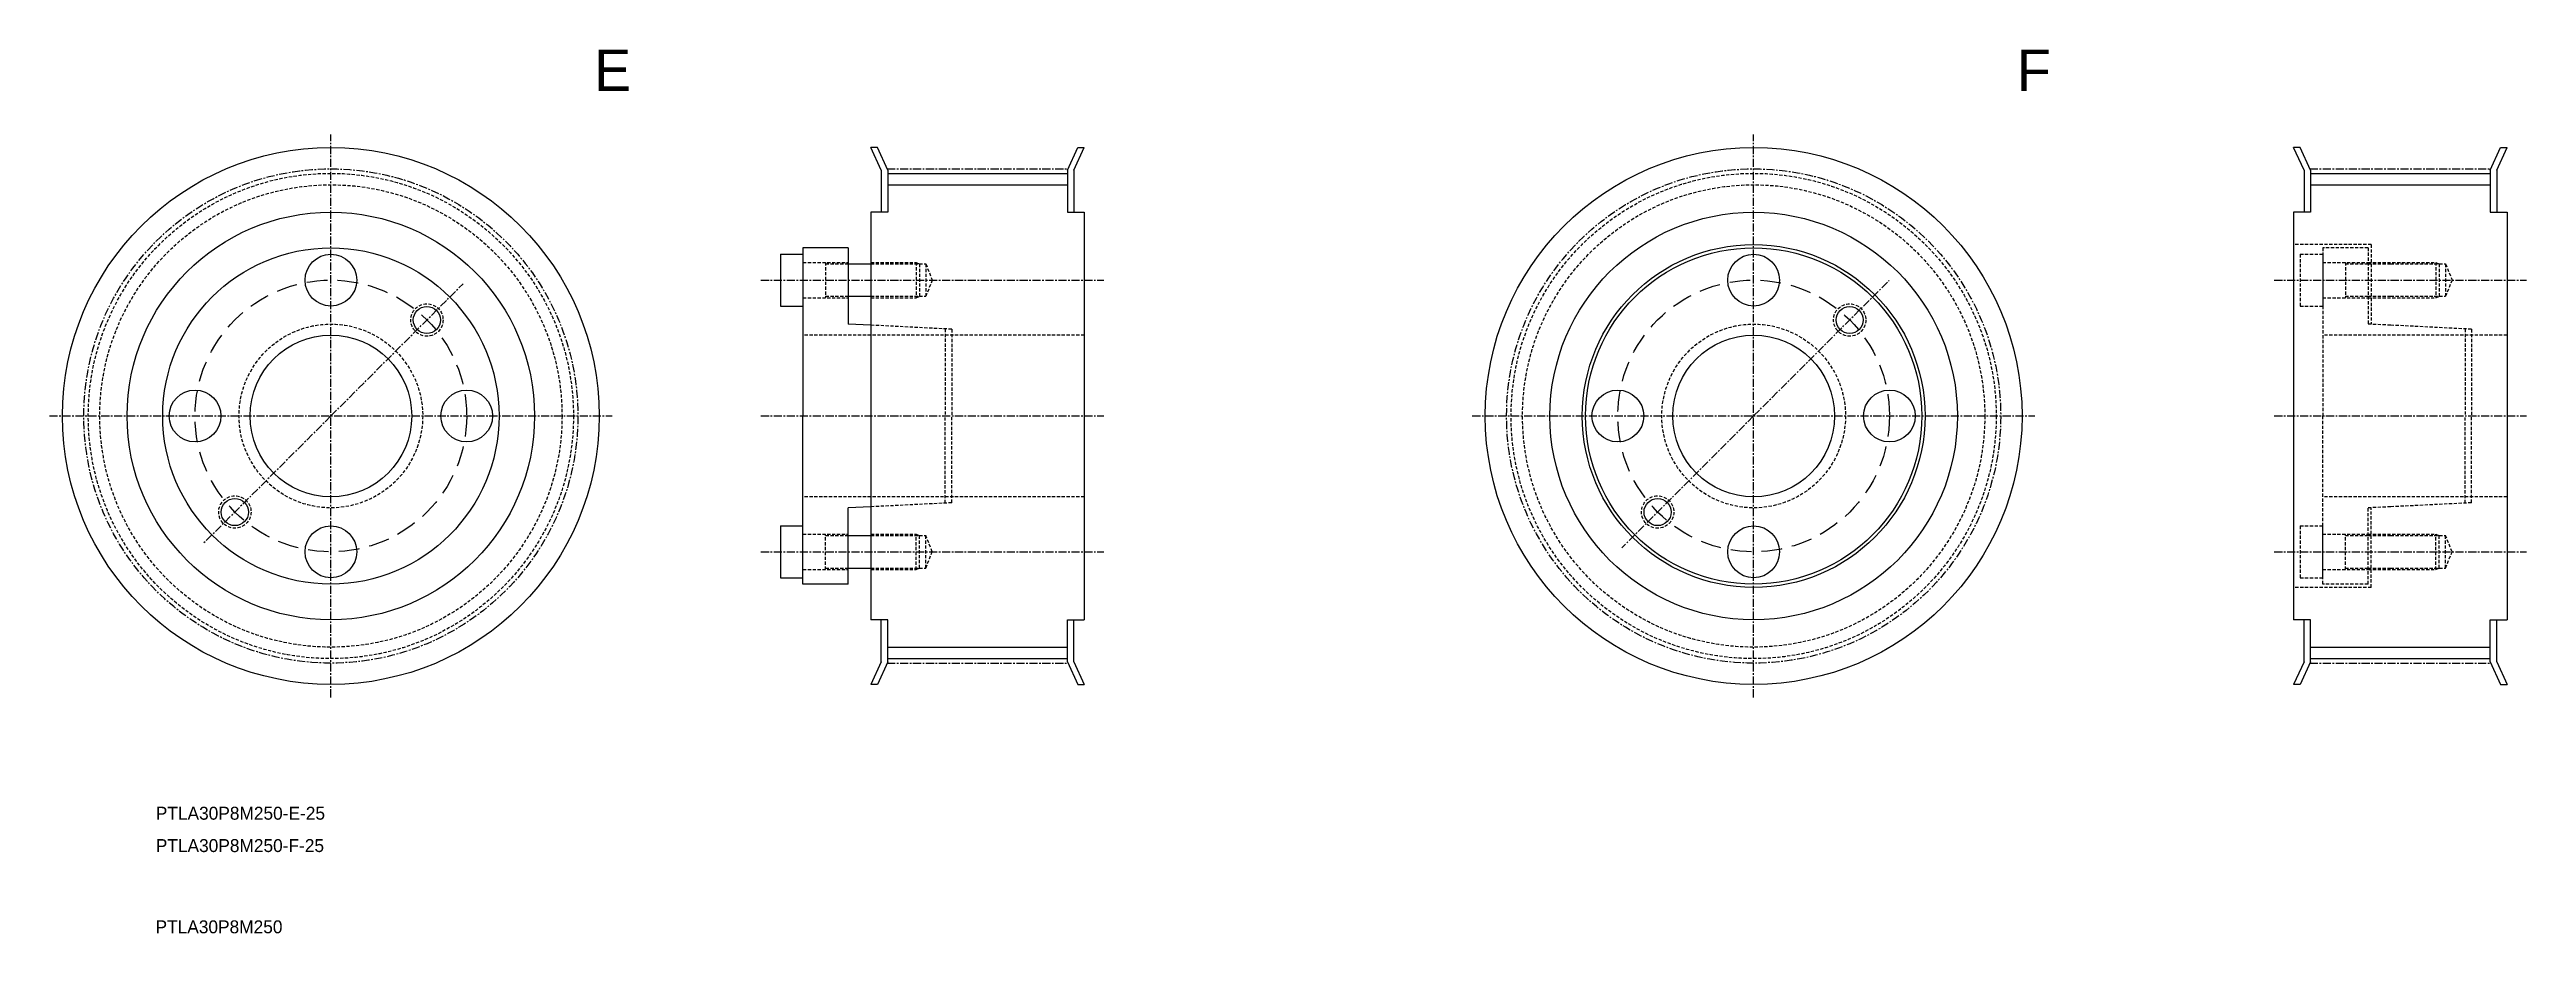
# Model space of a CAD drawing. Extents: x -281 to 102, y 877 to 1013.
import ezdxf

# ---------------------------------------------------------------- set-up
doc = ezdxf.new("R2010")
doc.units = 0
for name, pattern in [('CENTER', [2, 1.25, -0.25, 0.25, -0.25]), ('DASHED', [0.75, 0.5, -0.25]), ('HIDDEN2', [4.7625, 3.175, -1.5875])]:
    doc.linetypes.add(name, pattern=pattern)
doc.layers.get('0').update_dxf_attribs({"linetype": 'CONTINUOUS'})
doc.layers.add('CENTER', color=1, linetype='CENTER')

# ---------------------------------------------------------------- blocks, each defined once
blk = doc.blocks.new('*U42')
at = {"color": 7, "linetype": 'CENTER'}
blk.add_text('E', height=6.4, dxfattribs=at).set_placement((-196.61, 1006.78))
blk = doc.blocks.new('*U44')
at = {"color": 7, "linetype": 'CENTER'}
blk.add_text('F', height=6.4, dxfattribs=at).set_placement((23.39, 1006.78))

msp = doc.modelspace()

# ---------------------------------------------------------------- linework, layer by layer
at = {"color": 1, "linetype": 'CENTER'}
for p, q in [((-237.32, 913.03), (-237.32, 1000.03)), ((-17.32, 913.03), (-17.32, 1000.03)), ((-237.32, 956.53), (-216.88, 976.97)), ((-17.32, 956.53), (3.65, 977.5)), ((-280.82, 956.53), (-193.82, 956.53)), ((-237.32, 956.53), (-257.06, 936.79)), ((-60.82, 956.53), (26.18, 956.53)), ((-17.32, 956.53), (-37.72, 936.13))]:
    msp.add_line(p, q, dxfattribs=at)
at = {"color": 7, "linetype": 'CONTINUOUS'}
for p, q in [((-152.82, 998.03), (-153.82, 998.03)), ((-152.22, 994.54), (-153.82, 998.03)), ((-151.22, 994.54), (-152.82, 998.03)), ((-123.42, 994.54), (-121.82, 998.03)), ((-122.42, 994.54), (-120.82, 998.03)), ((-121.82, 998.03), (-120.82, 998.03)), ((67.18, 998.03), (66.18, 998.03)), ((67.78, 994.54), (66.18, 998.03)), ((68.78, 994.54), (67.18, 998.03)), ((96.58, 994.54), (98.18, 998.03)), ((97.58, 994.54), (99.18, 998.03)), ((98.18, 998.03), (99.18, 998.03)), ((-152.22, 994.54), (-152.22, 988.03)), ((-151.22, 994.54), (-151.22, 988.03)), ((-151.22, 994.04), (-123.42, 994.04)), ((-151.22, 992.27), (-123.42, 992.27)), ((-123.42, 994.54), (-123.42, 988.03)), ((-122.42, 994.54), (-122.42, 988.03)), ((67.78, 994.54), (67.78, 988.03)), ((68.78, 994.54), (68.78, 988.03)), ((68.78, 994.04), (96.58, 994.04)), ((68.78, 992.27), (96.58, 992.27)), ((96.58, 994.54), (96.58, 988.03)), ((97.58, 994.54), (97.58, 988.03)), ((-151.22, 988.03), (-153.82, 988.03)), ((-153.82, 988.03), (-153.82, 925.03)), ((-123.42, 988.03), (-120.82, 988.03)), ((-120.82, 988.03), (-120.82, 925.03)), ((66.18, 988.03), (66.18, 925.03)), ((68.78, 988.03), (66.18, 988.03)), ((96.58, 988.03), (99.18, 988.03)), ((99.18, 988.03), (99.18, 925.03)), ((-167.82, 981.53), (-167.82, 973.53)), ((-167.82, 981.53), (-164.32, 981.53)), ((-164.32, 982.53), (-164.32, 956.53)), ((-157.32, 982.53), (-164.32, 982.53)), ((-164.32, 981.53), (-164.32, 973.53)), ((-157.32, 982.53), (-157.32, 970.73)), ((-157.32, 980.03), (-153.82, 980.03)), ((-167.82, 973.53), (-164.32, 973.53)), ((-157.32, 975.03), (-153.82, 975.03)), ((-153.82, 970.57), (-157.32, 970.73)), ((-164.32, 930.53), (-164.32, 956.53)), ((-153.82, 942.49), (-157.32, 942.33)), ((-157.32, 930.53), (-157.32, 942.33)), ((-167.82, 939.53), (-164.32, 939.53)), ((-167.82, 939.53), (-167.82, 931.53)), ((-164.32, 931.53), (-164.32, 939.53)), ((-157.32, 938.03), (-153.82, 938.03)), ((-167.82, 931.53), (-164.32, 931.53)), ((-157.32, 933.03), (-153.82, 933.03)), ((-157.32, 930.53), (-164.32, 930.53)), ((-151.22, 925.03), (-153.82, 925.03)), ((-152.22, 918.52), (-152.22, 925.03)), ((-151.22, 918.52), (-151.22, 925.03)), ((-123.42, 925.03), (-120.82, 925.03)), ((-123.42, 918.52), (-123.42, 925.03)), ((-122.42, 918.52), (-122.42, 925.03)), ((68.78, 925.03), (66.18, 925.03)), ((67.78, 918.52), (67.78, 925.03)), ((68.78, 918.52), (68.78, 925.03)), ((96.58, 918.52), (96.58, 925.03)), ((96.58, 925.03), (99.18, 925.03)), ((97.58, 918.52), (97.58, 925.03)), ((-151.22, 920.79), (-123.42, 920.79)), ((68.78, 920.79), (96.58, 920.79)), ((-152.22, 918.52), (-153.82, 915.03)), ((-151.22, 918.52), (-152.82, 915.03)), ((-151.22, 919.02), (-123.42, 919.02)), ((-123.42, 918.52), (-121.82, 915.03)), ((-122.42, 918.52), (-120.82, 915.03)), ((67.78, 918.52), (66.18, 915.03)), ((68.78, 918.52), (67.18, 915.03)), ((68.78, 919.02), (96.58, 919.02)), ((96.58, 918.52), (98.18, 915.03)), ((97.58, 918.52), (99.18, 915.03)), ((-152.82, 915.03), (-153.82, 915.03)), ((-121.82, 915.03), (-120.82, 915.03)), ((67.18, 915.03), (66.18, 915.03)), ((98.18, 915.03), (99.18, 915.03))]:
    msp.add_line(p, q, dxfattribs=at)
at = {"color": 3, "linetype": 'DASHED'}
for p, q in [((78.18, 983.03), (66.18, 983.03)), ((67.18, 981.53), (67.18, 973.53)), ((67.18, 981.53), (70.68, 981.53)), ((77.68, 982.53), (70.68, 982.53)), ((70.68, 982.53), (70.68, 956.53)), ((70.68, 981.53), (70.68, 973.53)), ((77.68, 982.53), (77.68, 970.73)), ((78.18, 983.03), (78.18, 970.7)), ((-164.32, 980.28), (-157.32, 980.28)), ((-160.82, 980.28), (-160.82, 974.78)), ((-160.82, 980.03), (-157.32, 980.03)), ((-153.82, 980.28), (-146.82, 980.28)), ((-153.82, 980.03), (-145.32, 980.03)), ((-146.82, 980.28), (-146.82, 974.78)), ((-146.82, 980.28), (-146.32, 980.03)), ((-146.32, 980.03), (-146.32, 975.03)), ((-145.32, 980.03), (-144.32, 977.53)), ((-145.32, 980.03), (-145.32, 975.03)), ((-144.32, 977.53), (-145.32, 975.03)), ((70.68, 980.28), (77.68, 980.28)), ((74.18, 980.28), (74.18, 974.78)), ((74.18, 980.03), (77.68, 980.03)), ((77.68, 980.28), (88.18, 980.28)), ((77.68, 980.03), (81.18, 980.03)), ((81.18, 980.03), (89.68, 980.03)), ((88.18, 980.28), (88.18, 974.78)), ((88.18, 980.28), (88.68, 980.03)), ((88.68, 980.03), (88.68, 975.03)), ((89.68, 980.03), (90.68, 977.53)), ((89.68, 980.03), (89.68, 975.03)), ((90.68, 977.53), (89.68, 975.03)), ((-164.32, 974.78), (-157.32, 974.78)), ((-160.82, 975.03), (-157.32, 975.03)), ((-153.82, 975.03), (-145.32, 975.03)), ((-153.82, 974.78), (-146.82, 974.78)), ((-146.82, 974.78), (-146.32, 975.03)), ((67.18, 973.53), (70.68, 973.53)), ((70.68, 974.78), (77.68, 974.78)), ((74.18, 975.03), (77.68, 975.03)), ((77.68, 975.03), (81.18, 975.03)), ((77.68, 974.78), (88.18, 974.78)), ((81.18, 975.03), (89.68, 975.03)), ((88.18, 974.78), (88.68, 975.03)), ((-120.82, 969.03), (-164.32, 969.03)), ((-141.32, 969.94), (-153.82, 970.57)), ((-142.32, 969.99), (-142.32, 956.53)), ((-141.32, 969.94), (-141.32, 956.53)), ((99.18, 969.03), (70.68, 969.03)), ((81.18, 970.57), (77.68, 970.73)), ((93.68, 969.94), (81.18, 970.57)), ((92.68, 969.99), (92.68, 956.53)), ((93.68, 969.94), (93.68, 956.53)), ((-142.32, 943.06), (-142.32, 956.53)), ((-141.32, 943.11), (-141.32, 956.53)), ((70.68, 930.53), (70.68, 956.53)), ((92.68, 943.06), (92.68, 956.53)), ((93.68, 943.11), (93.68, 956.53)), ((-120.82, 944.03), (-164.32, 944.03)), ((-141.32, 943.11), (-153.82, 942.49)), ((99.18, 944.03), (70.68, 944.03)), ((81.18, 942.49), (77.68, 942.33)), ((77.68, 930.53), (77.68, 942.33)), ((78.18, 930.03), (78.18, 942.35)), ((93.68, 943.11), (81.18, 942.49)), ((67.18, 939.53), (70.68, 939.53)), ((67.18, 939.53), (67.18, 931.53)), ((70.68, 931.53), (70.68, 939.53)), ((-164.32, 938.28), (-157.32, 938.28)), ((-160.82, 932.78), (-160.82, 938.28)), ((-160.82, 938.03), (-157.32, 938.03)), ((-153.82, 938.28), (-146.82, 938.28)), ((-153.82, 938.03), (-145.32, 938.03)), ((-146.82, 932.78), (-146.82, 938.28)), ((-146.82, 938.28), (-146.32, 938.03)), ((-146.32, 933.03), (-146.32, 938.03)), ((-144.32, 935.53), (-145.32, 938.03)), ((-145.32, 933.03), (-145.32, 938.03)), ((-145.32, 933.03), (-144.32, 935.53)), ((70.68, 938.28), (77.68, 938.28)), ((74.18, 932.78), (74.18, 938.28)), ((74.18, 938.03), (77.68, 938.03)), ((77.68, 938.28), (88.18, 938.28)), ((77.68, 938.03), (81.18, 938.03)), ((81.18, 938.03), (89.68, 938.03)), ((88.18, 932.78), (88.18, 938.28)), ((88.18, 938.28), (88.68, 938.03)), ((88.68, 933.03), (88.68, 938.03)), ((90.68, 935.53), (89.68, 938.03)), ((89.68, 933.03), (89.68, 938.03)), ((89.68, 933.03), (90.68, 935.53)), ((-164.32, 932.78), (-157.32, 932.78)), ((-160.82, 933.03), (-157.32, 933.03)), ((-153.82, 933.03), (-145.32, 933.03)), ((-153.82, 932.78), (-146.82, 932.78)), ((-146.82, 932.78), (-146.32, 933.03)), ((67.18, 931.53), (70.68, 931.53)), ((70.68, 932.78), (77.68, 932.78)), ((74.18, 933.03), (77.68, 933.03)), ((77.68, 933.03), (81.18, 933.03)), ((77.68, 932.78), (88.18, 932.78)), ((81.18, 933.03), (89.68, 933.03)), ((88.18, 932.78), (88.68, 933.03)), ((78.18, 930.03), (66.18, 930.03)), ((77.68, 930.53), (70.68, 930.53))]:
    msp.add_line(p, q, dxfattribs=at)
at = {"color": 7, "linetype": 'CONTINUOUS'}
for centre, radius in [((-237.32, 956.53), 41.5), ((-17.32, 956.53), 41.5), ((-237.32, 956.53), 31.5), ((-17.32, 956.53), 31.5), ((-237.32, 956.53), 26), ((-237.32, 977.53), 4), ((-17.32, 956.53), 26.5), ((-17.32, 956.53), 26), ((-17.32, 977.53), 4), ((-222.47, 971.37), 2.1), ((-2.47, 971.37), 2.1), ((-237.32, 956.53), 12.5), ((-17.32, 956.53), 12.5), ((-258.32, 956.53), 4), ((-216.32, 956.53), 4), ((-38.32, 956.53), 4), ((3.68, 956.53), 4), ((-252.17, 941.68), 2.1), ((-32.17, 941.68), 2.1), ((-237.32, 935.53), 4), ((-17.32, 935.53), 4)]:
    msp.add_circle(centre, radius, dxfattribs=at)
at = {"color": 1, "linetype": 'CENTER'}
for centre in [(-237.32, 956.53), (-17.32, 956.53)]:
    msp.add_circle(centre, 38.2, dxfattribs=at)
at = {"color": 3, "linetype": 'DASHED'}
for centre, radius in [((-237.32, 956.53), 37.51), ((-237.32, 956.53), 35.74), ((-17.32, 956.53), 37.51), ((-17.32, 956.53), 35.74), ((-222.47, 971.37), 2.5), ((-2.47, 971.37), 2.5), ((-237.32, 956.53), 14.2), ((-17.32, 956.53), 14.2), ((-252.17, 941.68), 2.5), ((-32.17, 941.68), 2.5)]:
    msp.add_circle(centre, radius, dxfattribs=at)
at = {"color": 1, "linetype": 'HIDDEN2'}
for centre in [(-237.32, 956.53), (-17.32, 956.53)]:
    msp.add_circle(centre, 21, dxfattribs=at)
at = {"layer": 'CENTER', "color": 1, "linetype": 'CENTER'}
for p, q in [((-151.31, 994.72), (-123.34, 994.72)), ((68.69, 994.72), (96.66, 994.72)), ((-170.82, 977.53), (-117.82, 977.53)), ((63.18, 977.53), (102.18, 977.53)), ((-170.82, 956.53), (-117.82, 956.53)), ((63.18, 956.53), (102.18, 956.53)), ((-170.82, 935.53), (-117.82, 935.53)), ((63.18, 935.53), (102.18, 935.53)), ((-151.31, 918.33), (-123.34, 918.33)), ((68.69, 918.33), (96.66, 918.33))]:
    msp.add_line(p, q, dxfattribs=at)

# ---------------------------------------------------------------- block references
at = {"color": 1, "linetype": 'CENTER'}
for name in ['*U42', '*U44']:
    msp.add_blockref(name, (0, 0), dxfattribs=at)

# ---------------------------------------------------------------- texts
at = {"color": 7, "linetype": 'CONTINUOUS'}
for s, p in [('PTLA30P8M250-E-25', (-264.39, 894.12)), ('PTLA30P8M250-F-25', (-264.39, 889.12))]:
    msp.add_text(s, height=2, dxfattribs=at).set_placement(p)
at = {"color": 7, "linetype": 'CENTER'}
msp.add_text('PTLA30P8M250', height=2, dxfattribs=at).set_placement((-264.43, 876.56))

doc.saveas('drawing.dxf')
